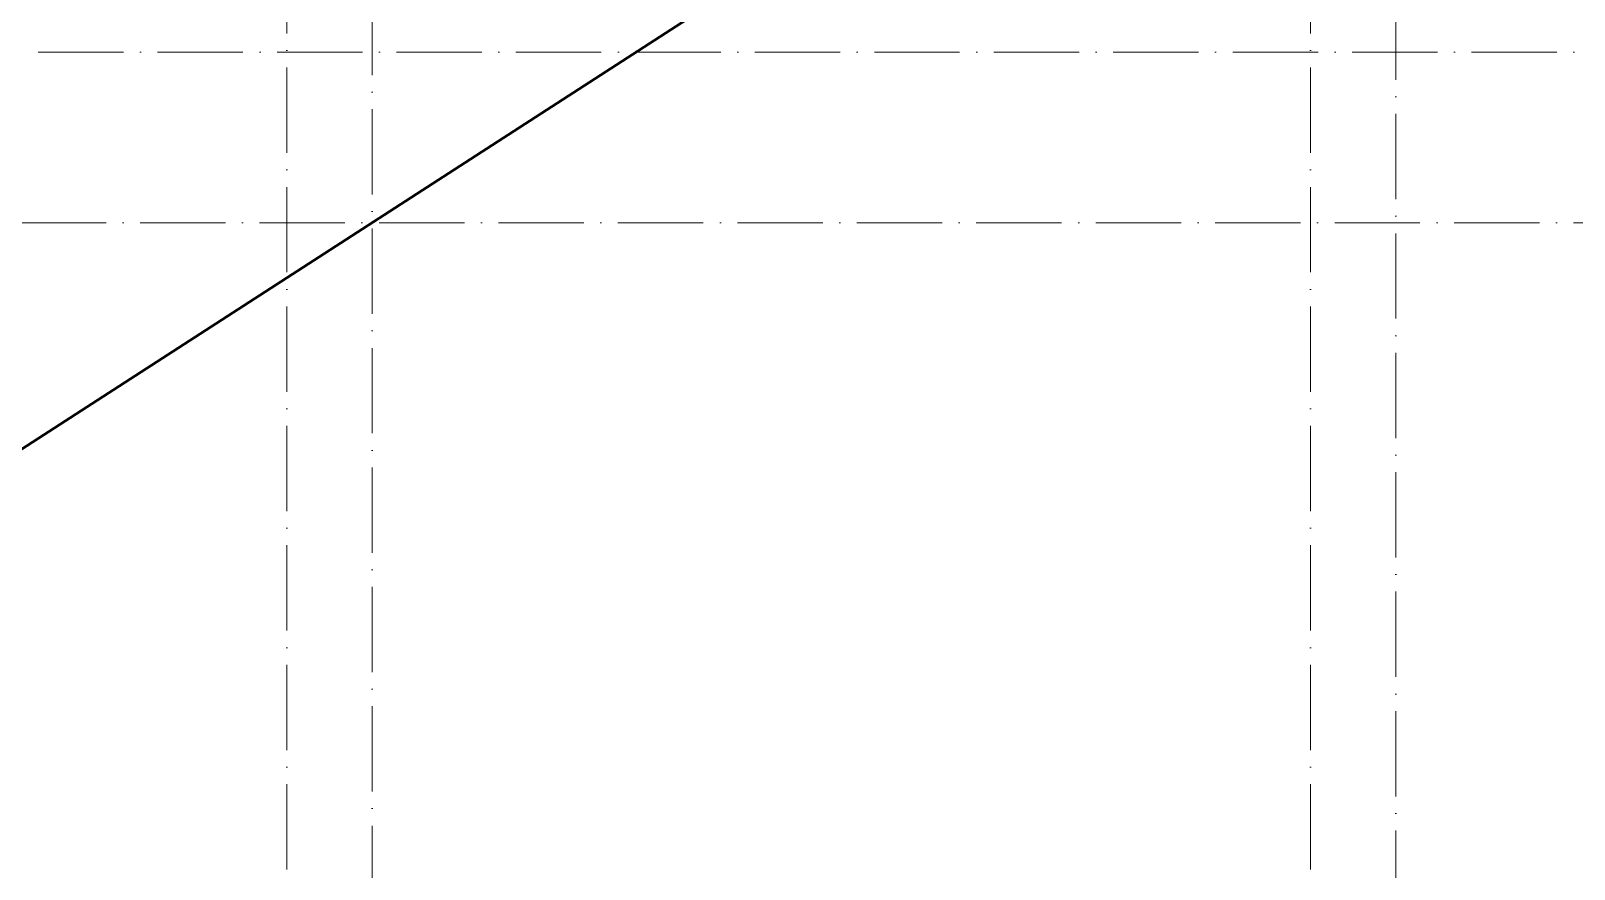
# Model space of a CAD drawing. Header units: millimetres. Extents: x -606178 to 312196, y -19338 to 632709.
# Drawn here: x -85215 to -76170, y 522586 to 527500 of the extents above; entities that cross this region are included whole.
import ezdxf

# ---------------------------------------------------------------- set-up
doc = ezdxf.new("R2010")
doc.units = ezdxf.units.MM
doc.linetypes.add('50_200_ШТРИХ_1Т_ш5_п1_п1_', pattern=[700, 500, -100, 0, -100])
doc.layers.add('A-DETL-____-OTLN-1', color=7, linetype='Continuous', lineweight=50)
doc.layers.add('S-GRID-____-OTLN-1', color=7, linetype='50_200_ШТРИХ_1Т_ш5_п1_п1_', lineweight=9)

msp = doc.modelspace()

# ---------------------------------------------------------------- linework, layer by layer
at = {"layer": 'A-DETL-____-OTLN-1'}
msp.add_line((-66814.891, 536975.3011), (-89714.891, 522175.3011), dxfattribs=at)
at = {"layer": 'S-GRID-____-OTLN-1'}
for p, q in [((-83714.891, 542687.1106), (-83714.891, 504685.847)), ((-77714.891, 542687.1106), (-77714.891, 504685.847)), ((-83214.891, 542443.5807), (-83214.891, 504836.7347)), ((-77214.891, 542415.4959), (-77214.891, 504852.8552)), ((-91472.8733, 527375.3011), (-36640.4843, 527375.3011)), ((-106277.445, 526375.3011), (-36640.4843, 526375.3011))]:
    msp.add_line(p, q, dxfattribs=at)

doc.saveas('drawing.dxf')
